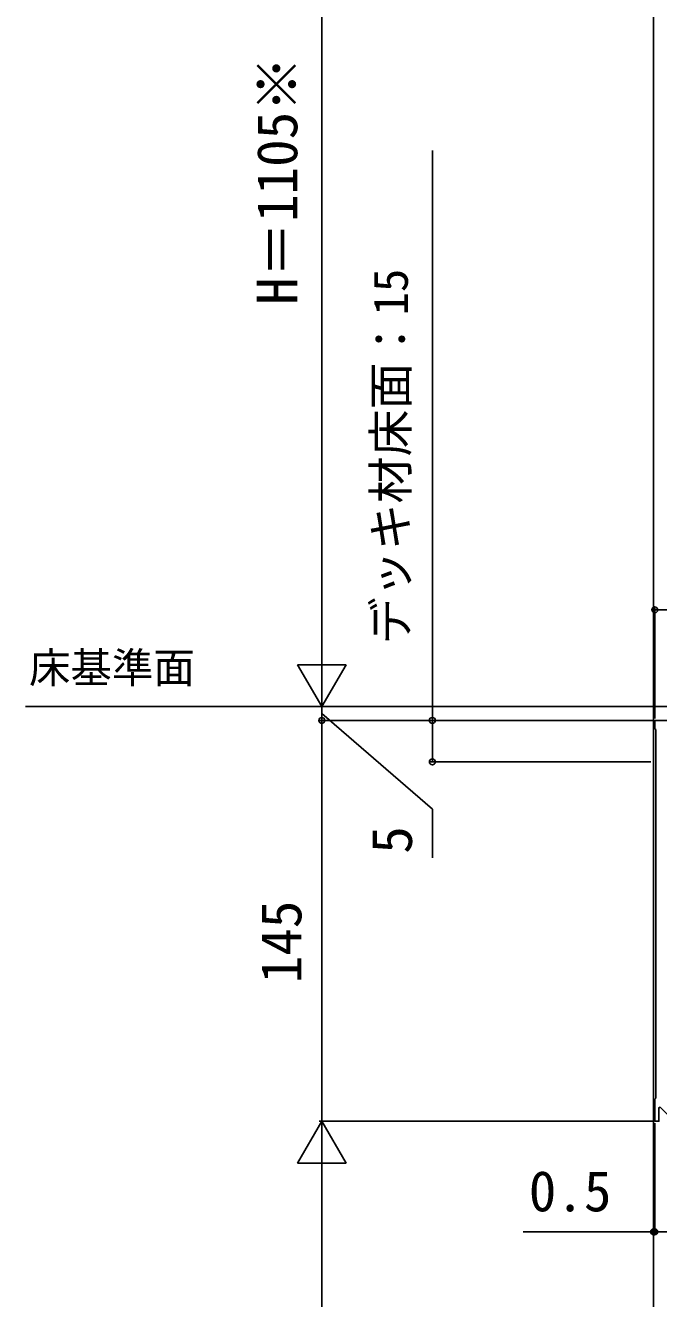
# Model space of a CAD drawing. Units: millimetres, scale not verified. Extents: x -875 to 875, y -1304 to 1296.
# Drawn here: x -548.7 to -319.7, y 301.9 to 762.5 of the extents above; entities that cross this region are included whole.
import ezdxf
from ezdxf.enums import TextEntityAlignment as Align

# ---------------------------------------------------------------- set-up
doc = ezdxf.new("R2010")
doc.units = ezdxf.units.MM
doc.header["$LTSCALE"] = 8
for name, color, linetype in [('0-1_USER1', 3, 'Continuous'), ('0-2_YKK_11', 7, 'Continuous'), ('0-4_YKK_12', 2, 'Continuous'), ('0-6_YKK_D', 6, 'Continuous')]:
    doc.layers.add(name, color=color, linetype=linetype)
doc.styles.add('ＭＳ ゴシック', font='')
doc.styles.get('ＭＳ ゴシック').set_extended_font_data('MS Gothic')

msp = doc.modelspace()

# ---------------------------------------------------------------- linework, layer by layer
at = {"layer": '0-2_YKK_11'}
for points in [[(-249, 511.1), (-282.542, 511.1), (-282.725, 510.98), (-283.275, 510.98), (-283.458, 511.1), (-303.542, 511.1), (-303.725, 510.98), (-304.275, 510.98), (-304.458, 511.1), (-312.542, 511.1), (-312.725, 510.98), (-313.275, 510.98), (-313.458, 511.1), (-321, 511.1), (-321, 508.1), (-320.7, 507.8)], [(-320.7, 507.8), (-320.7, 374.4), (-321, 374.1), (-321, 366.1), (-319.5, 366.1), (-319.5, 371), (-319.132, 371.154), (-314, 366.1), (-288.5, 366.1), (-288.5, 367.1)]]:
    msp.add_lwpolyline(points, dxfattribs=at)
at = {"layer": '0-4_YKK_12'}
for p, q in [((-321.5, 944.1), (-321.5, 216.1)), ((296, 516.1), (-548.742, 516.1))]:
    msp.add_line(p, q, dxfattribs=at)
at = {"layer": '0-6_YKK_D'}
for p, q in [((-441.5, 533.6), (-441.5, 923.6)), ((-321, 511.8), (-321, 552.1)), ((-248, 551.1), (-321, 551.1)), ((-441.5, 516.1), (-441.5, 546.411)), ((-441.5, 516.1), (-450.25, 531.255)), ((-432.75, 531.255), (-450.25, 531.255)), ((-441.5, 516.1), (-432.75, 531.255)), ((-441.5, 516.1), (-441.5, 520.4)), ((-441.5, 511.1), (-441.5, 516.1)), ((-441.5, 511.1), (-441.5, 516.1)), ((-321.7, 511.1), (-442.5, 511.1)), ((-321.7, 511.1), (-442.5, 511.1)), ((-441.5, 511.1), (-441.5, 366.1)), ((-441.5, 511.1), (-441.5, 506.8)), ((-321.7, 511.1), (-402.5, 511.1)), ((-322.5, 496.1), (-402.5, 496.1)), ((-441.5, 366.1), (-450.25, 350.945)), ((-321.7, 366.1), (-442.5, 366.1)), ((-331.5, 366.1), (-442.5, 366.1)), ((-441.5, 366.1), (-432.75, 350.945)), ((-441.5, 366.1), (-441.5, 335.789)), ((-321, 365.4), (-321, 325.1)), ((-321, 365.4), (-321, 325.1)), ((-450.25, 350.945), (-432.75, 350.945)), ((-441.5, 348.6), (-441.5, 233.6)), ((-321.5, 336.1), (-321.5, 325.1)), ((-321.5, 326.1), (-368.6, 326.1)), ((-321, 326.1), (-321.5, 326.1)), ((-321, 326.1), (-316.7, 326.1)), ((-321, 326.1), (-253, 326.1))]:
    msp.add_line(p, q, dxfattribs=at)
for points in [[(-401.5, 496.1), (-401.5, 511.1), (-401.5, 717.325)], [(-441.5, 513.6), (-401.5, 478.945), (-401.5, 461.354)]]:
    msp.add_lwpolyline(points, dxfattribs=at)
for centre in [(-321, 551.1), (-441.5, 511.1), (-441.5, 511.1), (-401.5, 511.1), (-401.5, 496.1), (-321.5, 326.1), (-321, 326.1), (-321, 326.1)]:
    msp.add_circle(centre, 1.075, dxfattribs=at)

# ---------------------------------------------------------------- texts
at = {"layer": '0-1_USER1', "style": 'ＭＳ ゴシック'}
msp.add_text('床基準面', height=11, dxfattribs=at).set_placement((-547.449, 521.373), align=Align.BOTTOM_LEFT)
at = {"layer": '0-6_YKK_D', "style": 'ＭＳ ゴシック'}
for s, height, p in [('H＝1105※', 14.66, (-445.977, 661.441)), ('デッキ材床面：15', 12.46, (-406.625, 538.626)), ('5', 14.66, (-404.5, 462.877)), ('145', 14.66, (-444.5, 415.986))]:
    msp.add_text(s, height=height, rotation=90, dxfattribs=at).set_placement(p, align=Align.BOTTOM_LEFT)
msp.add_text('0.5', height=14.66, dxfattribs=at).set_placement((-366.623, 329.1), align=Align.BOTTOM_LEFT)

doc.saveas('drawing.dxf')
